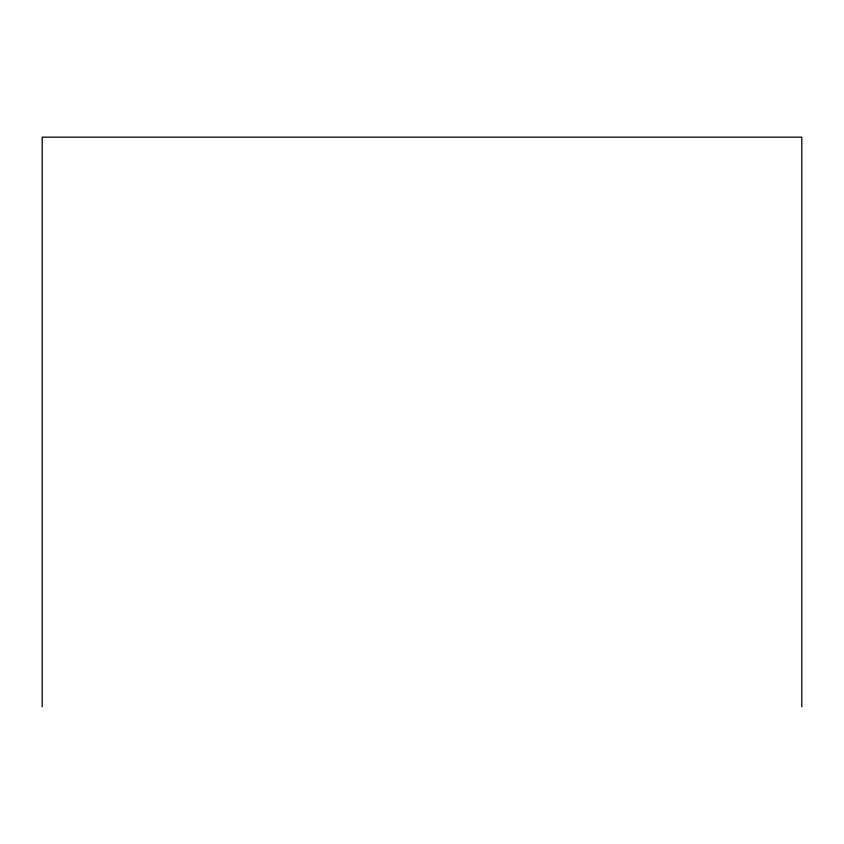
<?xml version="1.0" encoding="UTF-8"?>
<svg xmlns="http://www.w3.org/2000/svg" width="844" height="844" viewBox="0 0 844 844"><rect width="100%" height="100%" fill="white"/><g stroke="black" fill="none" stroke-linecap="round" stroke-linejoin="round"><path stroke-width="1.27" d="M801.8 706.85L801.8 137.15L42.2 137.15L42.2 706.85"/></g></svg>
